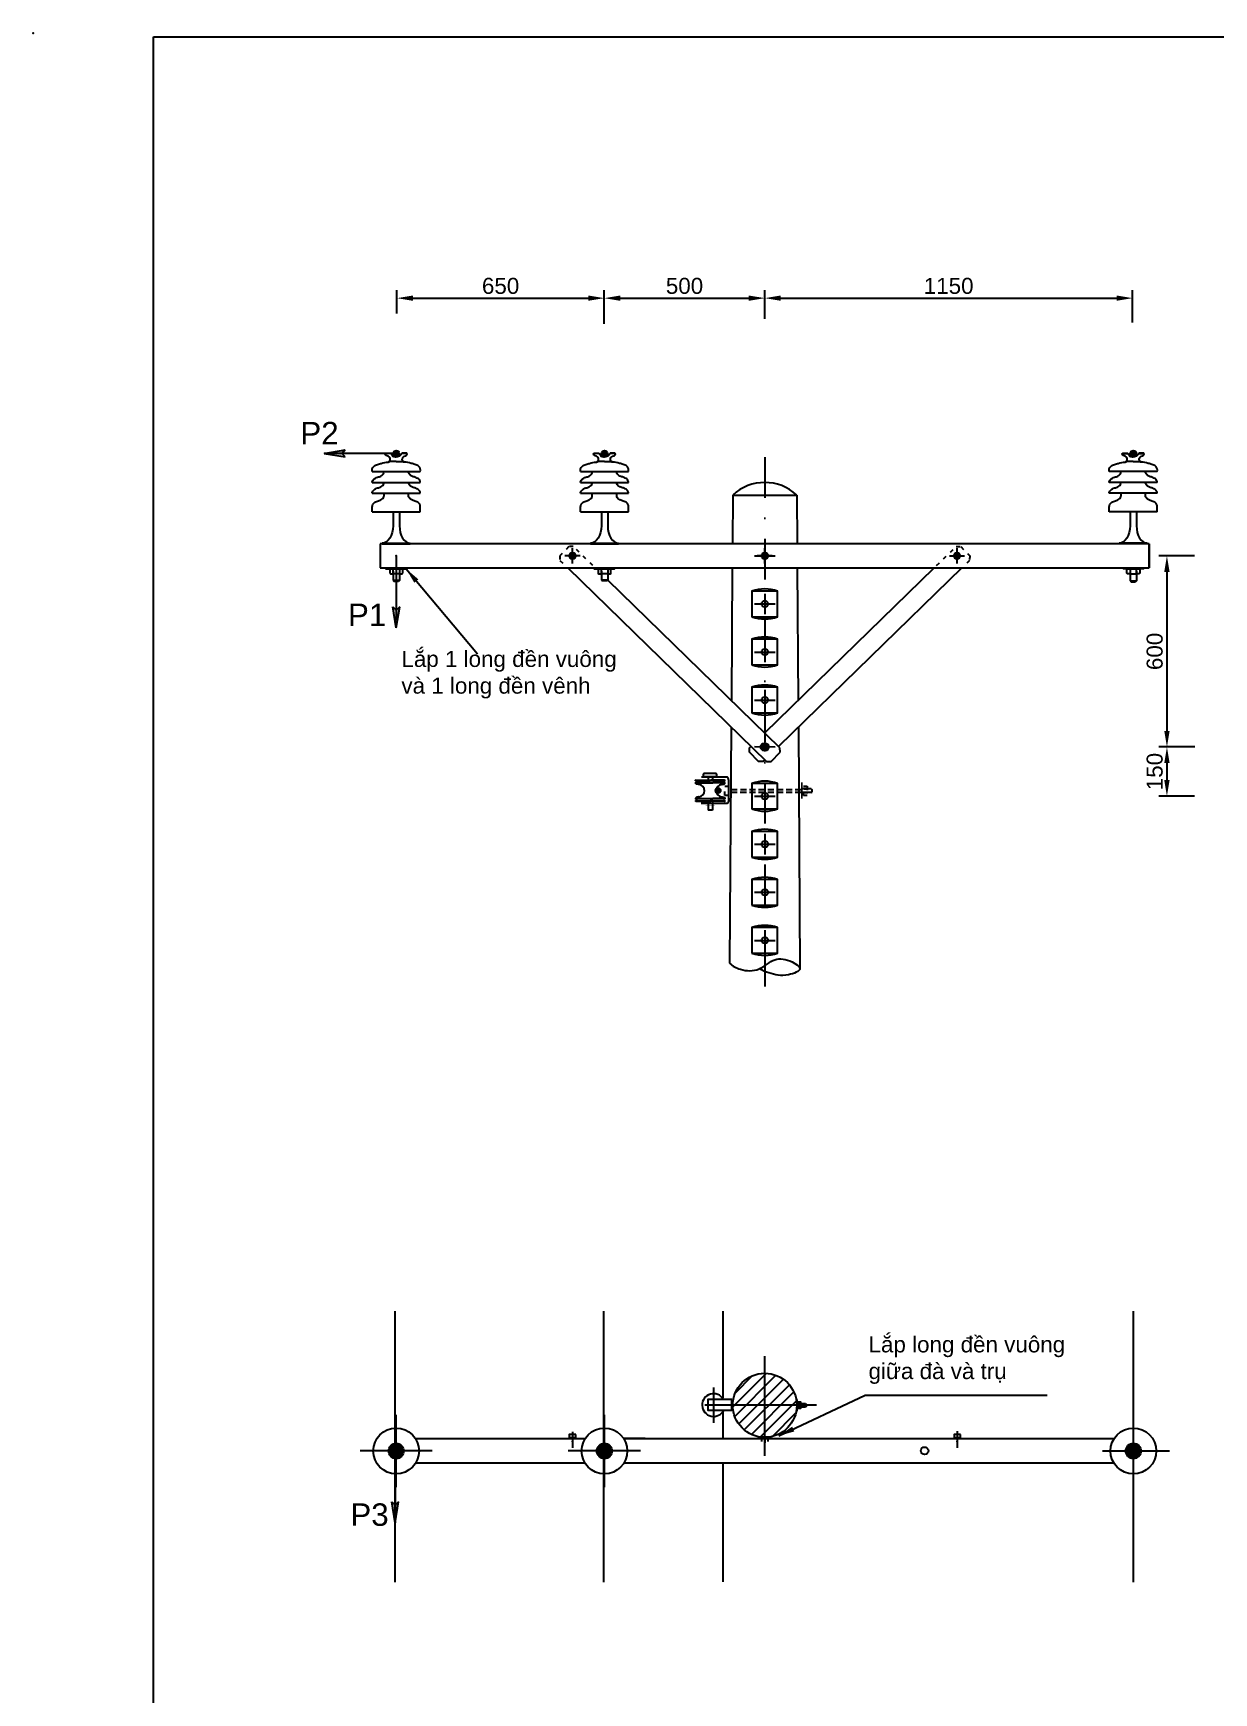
# Model space of a CAD drawing. Header units: millimetres. Extents: x 2635 to 48045, y -9970 to 7555.
# Drawn here: x 29719 to 33403, y 2233 to 7413 of the extents above; entities that cross this region are included whole.
import ezdxf

# ---------------------------------------------------------------- set-up
doc = ezdxf.new("R2010")
doc.units = ezdxf.units.MM
for name, pattern in [('ACAD_ISO03W100', [30, 12, -18]), ('DASHDOTX2', [50.8, 25.4, -12.7, 0, -12.7]), ('DASHED2', [9.525, 6.35, -3.175])]:
    doc.linetypes.add(name, pattern=pattern)
doc.styles.add('Standard1', font='VNARIAL_0.TTF')
doc.styles.add('Standard_1', font='VHELVEN_0.TTF')
doc.dimstyles.new('Da22', dxfattribs={"dimscale": 20, "dimtxt": 2.5, "dimasz": 2.5, "dimexe": 1.25, "dimexo": 0.625, "dimtad": 1, "dimtxsty": 'Standard1', "dimcen": 2.5, "dimclrd": 140, "dimclre": 140, "dimadec": 0, "dimazin": 0, "dimtfac": 1, "dimtmove": 0, "dimatfit": 3, "dimfxl": 1, "dimarcsym": 0})

# ---------------------------------------------------------------- blocks, each defined once
blk = doc.blocks.new('*D65')
at = {"color": 140, "lineweight": -2}
for p, q in [((32002.1, 6521.4), (32002.1, 6610.8)), ((32052.1, 6585.8), (33099.9, 6585.8)), ((33149.9, 6509.9), (33149.9, 6610.8))]:
    blk.add_line(p, q, dxfattribs=at)
at = {"color": 140}
for points in [[(32052.1, 6594.1), (32052.1, 6577.5), (32002.1, 6585.8)], [(33099.9, 6594.1), (33099.9, 6577.5), (33149.9, 6585.8)]]:
    blk.add_solid(points, dxfattribs=at)
at = {"layer": 'Defpoints', "color": 0}
for p in [(33149.9, 6585.8), (32002.1, 6508.9), (33149.9, 6497.4)]:
    blk.add_point(p, dxfattribs=at)
at = {"color": 0, "insert": (32576, 6623.8), "char_height": 50, "attachment_point": 5, "style": 'Standard1'}
blk.add_mtext('1150', dxfattribs=at)
blk = doc.blocks.new('*D66')
at = {"color": 140, "lineweight": -2}
for p, q in [((30854.2, 6538), (30854.2, 6610.8)), ((30904.2, 6585.8), (31451.2, 6585.8)), ((31501.2, 6505.5), (31501.2, 6610.8))]:
    blk.add_line(p, q, dxfattribs=at)
at = {"color": 140}
for points in [[(30904.2, 6594.1), (30904.2, 6577.5), (30854.2, 6585.8)], [(31451.2, 6594.1), (31451.2, 6577.5), (31501.2, 6585.8)]]:
    blk.add_solid(points, dxfattribs=at)
at = {"layer": 'Defpoints', "color": 0}
for p in [(31501.2, 6585.8), (30854.2, 6525.5), (31501.2, 6493)]:
    blk.add_point(p, dxfattribs=at)
at = {"color": 0, "insert": (31177.7, 6623.8), "char_height": 50, "attachment_point": 5, "style": 'Standard1'}
blk.add_mtext('650', dxfattribs=at)
blk = doc.blocks.new('*D67')
at = {"color": 140, "lineweight": -2}
for p, q in [((31501.2, 6538.3), (31501.2, 6610.8)), ((31551.2, 6585.8), (31952.1, 6585.8)), ((32002.1, 6521.4), (32002.1, 6610.8))]:
    blk.add_line(p, q, dxfattribs=at)
at = {"color": 140}
for points in [[(31551.2, 6594.1), (31551.2, 6577.5), (31501.2, 6585.8)], [(31952.1, 6594.1), (31952.1, 6577.5), (32002.1, 6585.8)]]:
    blk.add_solid(points, dxfattribs=at)
at = {"layer": 'Defpoints', "color": 0}
for p in [(32002.1, 6585.8), (31501.2, 6525.8), (32002.1, 6508.9)]:
    blk.add_point(p, dxfattribs=at)
at = {"color": 0, "insert": (31751.6, 6623.8), "char_height": 50, "attachment_point": 5, "style": 'Standard1'}
blk.add_mtext('500', dxfattribs=at)

msp = doc.modelspace()

# ---------------------------------------------------------------- hatches: boundary and pattern name
h = msp.add_hatch(color=2)
h.paths.add_polyline_path([(30693.042, 6111.954), (30682.953, 6101.159), (30693.042, 6090.365), (30627.5, 6101.159)])
edge = h.paths.add_edge_path()
edge.add_line((30852.022, 6101.159), (30650.358, 6101.159))
h = msp.add_hatch(color=256)
edge = h.paths.add_edge_path()
edge.add_arc((30852.022, 6101.159), 9.272, 0, 360)
h = msp.add_hatch(color=256)
edge = h.paths.add_edge_path()
edge.add_arc((31502.022, 6101.159), 9.272, 0, 360)
for color, points in [(7, [(33142.834, 6101.159, 1), (33161.378, 6101.159, 1)]), (256, [(30819.964, 5743.422), (30882.757, 5743.422), (30882.757, 5740.927), (30819.964, 5740.927)]), (256, [(31469.964, 5743.422), (31532.757, 5743.422), (31532.757, 5740.927), (31469.964, 5740.927)]), (256, [(33184.165, 5743.422), (33121.372, 5743.422), (33121.372, 5740.927), (33184.165, 5740.927)]), (140, [(31864.421, 5048.977, 1), (31848.44, 5048.977, 1)])]:
    msp.add_hatch(color=color).paths.add_polyline_path(points)
h = msp.add_hatch(color=2)
h.paths.add_polyline_path([(30841.27, 5622.381), (30852.064, 5612.292), (30862.859, 5622.381), (30852.064, 5556.839)])
edge = h.paths.add_edge_path()
edge.add_line((30852.064, 5781.361), (30852.064, 5579.697))
h = msp.add_hatch(color=256)
edge = h.paths.add_edge_path()
edge.add_arc((31402.064, 5781.361), 10, 0, 360)
h = msp.add_hatch(color=256)
edge = h.paths.add_edge_path()
edge.add_arc((31402.064, 5781.361), 10, 0, 360)
h = msp.add_hatch(color=256)
edge = h.paths.add_edge_path()
edge.add_arc((31402.064, 5781.361), 10, 0, 360)
h = msp.add_hatch(color=256)
edge = h.paths.add_edge_path()
edge.add_arc((32002.064, 5781.361), 10, 0, 360)
h = msp.add_hatch(color=256)
edge = h.paths.add_edge_path()
edge.add_arc((32602.064, 5781.361), 10, 0, 360)
h = msp.add_hatch(color=256)
edge = h.paths.add_edge_path()
edge.add_arc((32001.121, 5185.042), 11.792, 0, 360)
h = msp.add_hatch(color=256)
edge = h.paths.add_edge_path()
edge.add_arc((32003.008, 5185.042), 11.792, 0, 360)
h = msp.add_hatch()
h.set_pattern_fill('ANSI31', color=140, scale=8, style=0)
h.set_pattern_definition([(45, (18468.83, -932.968), (-17.96051, 17.96051), [])])
edge = h.paths.add_edge_path()
edge.add_arc((32002.064, 3130.236), 100, 0, 360)
h = msp.add_hatch(color=256)
edge = h.paths.add_edge_path()
edge.add_arc((30851.728, 2987.645), 23.814, 0, 360)
h = msp.add_hatch(color=256)
edge = h.paths.add_edge_path()
edge.add_arc((31501.728, 2987.645), 23.814, 0, 360)
h = msp.add_hatch(color=256)
edge = h.paths.add_edge_path()
edge.add_arc((33152.4, 2987.645), 23.814, 0, 360)
h = msp.add_hatch(color=2)
h.paths.add_polyline_path([(30837.956, 2828.665), (30848.751, 2818.576), (30859.545, 2828.665), (30848.751, 2763.123)])
edge = h.paths.add_edge_path()
edge.add_line((30848.751, 2987.645), (30848.751, 2785.98))

# ---------------------------------------------------------------- linework, layer by layer
at = {"color": 2}
for p, q in [((30093.997, 401.837), (30093.997, 7401.837)), ((30093.997, 7401.837), (34843.997, 7401.837)), ((30627.5, 6101.159), (30693.042, 6111.954)), ((30627.5, 6101.159), (30693.042, 6090.365)), ((30650.358, 6101.159), (30627.5, 6101.159)), ((30852.022, 6101.159), (30650.358, 6101.159)), ((30693.042, 6111.954), (30682.953, 6101.159)), ((30693.042, 6090.365), (30682.953, 6101.159)), ((30852.064, 5781.361), (30852.064, 5579.697)), ((31805.096, 5091.757), (31884.843, 5091.757)), ((31889.043, 5082.587), (31889.043, 5015.096)), ((31884.843, 5008.411), (31803.882, 5008.411)), ((32102.064, 3148.761), (32102.064, 3111.711)), ((30848.751, 2987.645), (30848.751, 2785.98)), ((30848.751, 2763.123), (30837.956, 2828.665)), ((30837.956, 2828.665), (30848.751, 2818.576)), ((30859.545, 2828.665), (30848.751, 2818.576)), ((30848.751, 2763.123), (30859.545, 2828.665)), ((30848.751, 2785.98), (30848.751, 2763.123))]:
    msp.add_line(p, q, dxfattribs=at)
for p, q in [((30834.278, 6101.409), (30818.633, 6101.409)), ((30885.495, 6101.409), (30869.85, 6101.409)), ((31484.278, 6101.409), (31468.633, 6101.409)), ((31535.495, 6101.409), (31519.85, 6101.409)), ((33118.633, 6101.409), (33134.278, 6101.409)), ((33169.85, 6101.409), (33185.495, 6101.409)), ((31902.064, 5971.361), (31901.057, 5818.861)), ((31902.064, 5971.361), (32102.064, 5971.361)), ((32102.064, 5971.361), (32103.072, 5818.861)), ((33202.064, 5818.861), (30802.064, 5818.861)), ((30802.064, 5818.861), (30802.064, 5743.861)), ((30808.188, 5821.108), (30808.188, 5818.861)), ((30895.941, 5821.108), (30895.941, 5818.861)), ((31458.188, 5821.108), (31458.188, 5818.861)), ((31545.941, 5821.108), (31545.941, 5818.861)), ((33108.188, 5821.108), (33108.188, 5818.861)), ((33195.941, 5821.108), (33195.941, 5818.861)), ((33202.064, 5743.861), (33202.064, 5818.861)), ((30802.064, 5743.861), (33202.064, 5743.861)), ((31386.998, 5743.861), (32007.632, 5139.619)), ((32049.487, 5182.609), (31511.862, 5706.035)), ((31900.561, 5743.861), (31897.829, 5330.261)), ((32103.567, 5743.861), (32106.299, 5330.261)), ((31897.279, 5247.057), (31892.41, 4509.928)), ((32106.849, 5247.057), (32111.829, 4493.228)), ((31992.923, 5181.852), (32000.088, 5174.876)), ((32011.205, 5181.852), (32004.04, 5174.876)), ((32014.04, 5189.206), (32006.875, 5196.182)), ((32049.676, 5168.468), (32049.487, 5182.609)), ((32007.632, 5139.619), (32021.773, 5139.808)), ((32021.773, 5139.808), (32049.676, 5168.468)), ((31825.385, 5091.757), (31825.385, 5081.527)), ((31838.577, 5091.757), (31838.577, 5081.527)), ((32002.064, 2972.292), (32002.064, 3283.869)), ((32163.221, 3130.236), (31814.576, 3130.236)), ((30851.728, 2874.924), (30851.728, 3100.366)), ((31501.728, 2874.924), (31501.728, 3100.366)), ((33152.4, 2874.924), (33152.4, 3100.366)), ((31441.346, 3025.829), (30912.111, 3025.829)), ((33092.018, 3025.829), (31562.111, 3025.829)), ((30964.449, 2987.645), (30739.008, 2987.645)), ((31614.449, 2987.645), (31389.008, 2987.645)), ((33056.328, 2987.645), (33265.121, 2987.645)), ((30912.954, 2950.829), (31440.502, 2950.829)), ((31562.954, 2950.829), (33091.174, 2950.829))]:
    msp.add_line(p, q)
at = {"color": 140, "linetype": 'DASHDOTX2', "ltscale": 5}
msp.add_line((32002.064, 6089.121), (32002.064, 4409.972), dxfattribs=at)
at = {"linetype": 'ByBlock'}
for p, q in [((30842.064, 5918.861), (30842.064, 5875.385)), ((30862.064, 5918.861), (30862.064, 5875.385)), ((31492.064, 5918.861), (31492.064, 5875.385)), ((31512.064, 5918.861), (31512.064, 5875.385)), ((33142.064, 5918.861), (33142.064, 5875.385)), ((33162.064, 5918.861), (33162.064, 5875.385))]:
    msp.add_line(p, q, dxfattribs=at)
at = {"linetype": 'Continuous'}
for p, q in [((30802.064, 5818.861), (30802.064, 5743.861)), ((33202.064, 5818.861), (33202.064, 5743.861)), ((31402.064, 3047.62), (31402.064, 2996.985)), ((31992.064, 3025.829), (31992.064, 3017.329)), ((31992.064, 3025.829), (31992.064, 3017.329)), ((32002.064, 3030.236), (32002.064, 3012.653)), ((32002.064, 3030.236), (32002.064, 3012.653)), ((32012.064, 3025.829), (32012.064, 3017.329)), ((32012.064, 3025.829), (32012.064, 3017.329)), ((32602.064, 3048.984), (32602.064, 2996.985))]:
    msp.add_line(p, q, dxfattribs=at)
at = {"color": 140}
for p, q in [((31402.064, 5757.781), (31402.064, 5804.941)), ((32002.064, 5813.361), (32002.064, 5749.361)), ((32002.064, 5757.781), (32002.064, 5804.941)), ((32602.064, 5757.781), (32602.064, 5804.941)), ((31425.644, 5781.361), (31378.484, 5781.361)), ((31970.064, 5781.361), (32034.064, 5781.361)), ((32025.644, 5781.361), (31978.484, 5781.361)), ((32578.484, 5781.361), (32625.644, 5781.361)), ((33343.272, 5781.361), (33232.142, 5781.361)), ((30842.064, 5733.983), (30842.064, 5727.452)), ((30862.064, 5704.74), (30842.064, 5704.74)), ((30842.064, 5704.74), (30845.064, 5701.74)), ((30860.064, 5725.452), (30844.064, 5725.452)), ((30862.064, 5704.74), (30859.064, 5701.74)), ((30862.064, 5733.983), (30862.064, 5727.452)), ((31492.064, 5733.983), (31492.064, 5727.452)), ((31512.064, 5706.035), (31492.064, 5706.035)), ((31492.064, 5706.035), (31495.064, 5703.035)), ((31510.064, 5725.452), (31494.064, 5725.452)), ((31512.064, 5706.035), (31509.064, 5703.035)), ((31512.064, 5733.983), (31512.064, 5727.452)), ((33142.064, 5733.983), (33142.064, 5727.452)), ((33142.064, 5703.077), (33162.064, 5703.077)), ((33142.064, 5703.077), (33145.064, 5700.077)), ((33144.064, 5725.452), (33160.064, 5725.452)), ((33162.064, 5703.077), (33159.064, 5700.077)), ((33162.064, 5733.983), (33162.064, 5727.452)), ((33257.142, 5731.361), (33257.142, 5235.042)), ((32002.064, 5663.361), (32002.064, 5599.361)), ((31970.064, 5631.361), (32034.064, 5631.361)), ((32002.064, 5513.361), (32002.064, 5449.361)), ((31970.064, 5481.361), (32034.064, 5481.361)), ((32002.064, 5363.361), (32002.064, 5299.361)), ((31970.064, 5331.361), (32034.064, 5331.361)), ((31970.067, 5186.389), (32034.061, 5185.532)), ((33344.215, 5185.042), (33232.142, 5185.042)), ((33344.215, 5185.042), (33232.142, 5185.042)), ((33257.142, 5135.042), (33257.142, 5081.361)), ((31787.248, 5081.527), (31833.793, 5081.527)), ((31787.532, 5079.613), (31831.981, 5079.613)), ((31876.431, 5079.613), (31831.981, 5079.613)), ((31876.714, 5081.527), (31833.793, 5081.527)), ((31786.244, 5072.503), (31839.686, 5072.503)), ((31877.719, 5072.503), (31839.686, 5072.503)), ((31970.064, 5031.361), (32034.064, 5031.361)), ((32002.064, 5063.361), (32002.064, 4999.361)), ((32146.708, 5054.208), (32120.116, 5054.208)), ((32146.708, 5042.406), (32120.738, 5042.406)), ((32146.708, 5054.208), (32148.708, 5052.208)), ((32146.708, 5042.406), (32148.708, 5044.406)), ((32148.708, 5052.208), (32148.708, 5044.406)), ((33343.272, 5031.361), (33232.142, 5031.361)), ((31786.244, 5024.424), (31839.686, 5024.424)), ((31787.248, 5015.4), (31833.793, 5015.4)), ((31787.532, 5017.314), (31831.981, 5017.314)), ((31825.385, 5015.4), (31825.385, 4987.802)), ((31838.577, 4987.802), (31825.385, 4987.802)), ((31876.431, 5017.314), (31831.981, 5017.314)), ((31876.714, 5015.4), (31833.793, 5015.4)), ((31838.577, 5015.4), (31838.577, 4987.802)), ((31877.719, 5024.424), (31839.686, 5024.424)), ((31970.064, 4881.361), (32034.064, 4881.361)), ((32002.064, 4913.361), (32002.064, 4849.361)), ((31970.064, 4731.361), (32034.064, 4731.361)), ((32002.064, 4763.361), (32002.064, 4699.361)), ((32002.064, 4613.361), (32002.064, 4549.361)), ((31970.064, 4581.361), (32034.064, 4581.361)), ((30848.751, 2578.072), (30848.751, 3423.973)), ((31500.27, 2578.072), (31500.27, 3423.973)), ((31871.273, 3423.839), (31871.273, 3153.077)), ((33152.4, 2578.072), (33152.4, 3423.973)), ((31842.108, 3185.383), (31842.108, 3075.346)), ((32315.58, 3161.89), (32883.24, 3161.89)), ((32129.339, 3136.052), (32129.339, 3124.695)), ((31871.273, 3107.395), (31871.273, 3025.829)), ((31871.273, 2950.829), (31871.273, 2579.19))]:
    msp.add_line(p, q, dxfattribs=at)
at = {"color": 140, "linetype": 'DASHDOTX2'}
for p, q in [((30859.064, 5701.74), (30845.064, 5701.74)), ((31509.064, 5703.035), (31495.064, 5703.035)), ((33145.064, 5700.077), (33159.064, 5700.077))]:
    msp.add_line(p, q, dxfattribs=at)
at = {"color": 7}
for p, q in [((30841.27, 5622.381), (30852.064, 5612.292)), ((30852.064, 5556.839), (30841.27, 5622.381)), ((30862.859, 5622.381), (30852.064, 5612.292)), ((30852.064, 5556.839), (30862.859, 5622.381)), ((32129.339, 3124.695), (32103.381, 3124.695)), ((32103.754, 3136.052), (32129.339, 3136.052)), ((32129.339, 3136.052), (32131.339, 3134.052)), ((32131.339, 3126.695), (32129.339, 3124.695)), ((32131.339, 3134.052), (32131.339, 3126.695))]:
    msp.add_line(p, q, dxfattribs=at)
at = {"color": 140, "linetype": 'DASHED2', "ltscale": 3}
for p, q in [((31897.204, 5044.269), (32120.534, 5044.269)), ((31897.304, 5052.344), (32120.534, 5052.344))]:
    msp.add_line(p, q, dxfattribs=at)
at = {"color": 140, "linetype": 'ACAD_ISO03W100'}
for p, q in [((32125.035, 5054.208), (32137.466, 5054.208)), ((32126.278, 5042.406), (32136.844, 5042.406))]:
    msp.add_line(p, q, dxfattribs=at)
for points in [[(30777.064, 6044.282), (30776.864, 6048.738, -0.14887462), (30779.023, 6057.205, -0.06685663), (30782.869, 6061.476, -0.06371024), (30787.463, 6064.465, -0.04467711), (30793.979, 6066.92, -0.03200233), (30805.405, 6070.202, -0.01374007), (30826.472, 6074.349, 0.29109305), (30832.978, 6080.372, 0.13074651), (30833.192, 6083.255, -0.09328321), (30833.192, 6084.856, -0.75340288)], [(30833.192, 6084.856, 0.33742366), (30823.299, 6093.779, -0.21105738), (30818.633, 6096.323, -0.34013476), (30818.633, 6101.409, -0.24626391), (30820.471, 6102.257), (30823.411, 6102.257)], [(30823.411, 6102.257), (30831.708, 6102.257, -0.06583963), (30832.977, 6102.089, -0.08777273), (30834.018, 6101.602, -0.05827455), (30835.254, 6100.496, -0.01816456), (30836.458, 6099.033, -0.03774957), (30837.304, 6097.732, 0.04761088), (30839.047, 6095.496, 0.23109475), (30852.064, 6090.006, 0.23109475)], [(30852.108, 6075.54), (30832.326, 6075.54, 0.03315086), (30830.32, 6075.407, 0.01624071), (30828.92, 6075.174, 0.09165183), (30828.337, 6074.94, -0.0498847), (30827.948, 6074.746, -0.64695834)], [(30852.02, 6075.54), (30871.803, 6075.54, -0.03315086), (30873.809, 6075.407, -0.01624071), (30875.208, 6075.174, -0.09165183), (30875.791, 6074.94, 0.0498847), (30876.18, 6074.746, 0.64695834)], [(30880.718, 6102.257), (30872.421, 6102.257, 0.06583963), (30871.152, 6102.089, 0.08777273), (30870.111, 6101.602, 0.05827455), (30868.874, 6100.496, 0.01816456), (30867.671, 6099.033, 0.03774957), (30866.825, 6097.732, -0.04761088), (30865.082, 6095.496, -0.23109475), (30852.064, 6090.006, -0.23109475)], [(30927.064, 6044.282), (30927.265, 6048.738, 0.14887462), (30925.105, 6057.205, 0.06685663), (30921.26, 6061.476, 0.06371024), (30916.666, 6064.465, 0.04467711), (30910.149, 6066.92, 0.03200233), (30898.724, 6070.202, 0.01374007), (30877.656, 6074.349, -0.29109305), (30871.15, 6080.372, -0.13074651), (30870.937, 6083.255, 0.09328321), (30870.937, 6084.856, 0.75340288)], [(30870.937, 6084.856, -0.33742366), (30880.83, 6093.779, 0.21105738), (30885.495, 6096.323, 0.34013476), (30885.495, 6101.409, 0.24626391), (30883.657, 6102.257), (30880.718, 6102.257)], [(31427.064, 6044.282), (31426.864, 6048.738, -0.14887462), (31429.023, 6057.205, -0.06685663), (31432.869, 6061.476, -0.06371024), (31437.463, 6064.465, -0.04467711), (31443.979, 6066.92, -0.03200233), (31455.405, 6070.202, -0.01374007), (31476.472, 6074.349, 0.29109305), (31482.978, 6080.372, 0.13074651), (31483.192, 6083.255, -0.09328321), (31483.192, 6084.856, -0.75340288)], [(31483.192, 6084.856, 0.33742366), (31473.299, 6093.779, -0.21105738), (31468.633, 6096.323, -0.34013476), (31468.633, 6101.409, -0.24626391), (31470.471, 6102.257), (31473.411, 6102.257)], [(31473.411, 6102.257), (31481.708, 6102.257, -0.06583963), (31482.977, 6102.089, -0.08777273), (31484.018, 6101.602, -0.05827455), (31485.254, 6100.496, -0.01816456), (31486.458, 6099.033, -0.03774957), (31487.304, 6097.732, 0.04761088), (31489.047, 6095.496, 0.23109475), (31502.064, 6090.006, 0.23109475)], [(31502.108, 6075.54), (31482.326, 6075.54, 0.03315086), (31480.32, 6075.407, 0.01624071), (31478.92, 6075.174, 0.09165183), (31478.337, 6074.94, -0.0498847), (31477.948, 6074.746, -0.64695834)], [(31502.02, 6075.54), (31521.803, 6075.54, -0.03315086), (31523.809, 6075.407, -0.01624071), (31525.208, 6075.174, -0.09165183), (31525.791, 6074.94, 0.0498847), (31526.18, 6074.746, 0.64695834)], [(31530.718, 6102.257), (31522.421, 6102.257, 0.06583963), (31521.152, 6102.089, 0.08777273), (31520.111, 6101.602, 0.05827455), (31518.874, 6100.496, 0.01816456), (31517.671, 6099.033, 0.03774957), (31516.825, 6097.732, -0.04761088), (31515.082, 6095.496, -0.23109475), (31502.064, 6090.006, -0.23109475)], [(31577.064, 6044.282), (31577.265, 6048.738, 0.14887462), (31575.105, 6057.205, 0.06685663), (31571.26, 6061.476, 0.06371024), (31566.666, 6064.465, 0.04467711), (31560.149, 6066.92, 0.03200233), (31548.724, 6070.202, 0.01374007), (31527.656, 6074.349, -0.29109305), (31521.15, 6080.372, -0.13074651), (31520.937, 6083.255, 0.09328321), (31520.937, 6084.856, 0.75340288)], [(31520.937, 6084.856, -0.33742366), (31530.83, 6093.779, 0.21105738), (31535.495, 6096.323, 0.34013476), (31535.495, 6101.409, 0.24626391), (31533.657, 6102.257), (31530.718, 6102.257)], [(33077.064, 6044.282), (33076.864, 6048.738, -0.14887462), (33079.023, 6057.205, -0.06685663), (33082.869, 6061.476, -0.06371024), (33087.463, 6064.465, -0.04467711), (33093.979, 6066.92, -0.03200233), (33105.405, 6070.202, -0.01374007), (33126.472, 6074.349, 0.29109305), (33132.978, 6080.372, 0.13074651), (33133.192, 6083.255, -0.09328321), (33133.192, 6084.856, -0.75340288)], [(33133.192, 6084.856, 0.33742366), (33123.299, 6093.779, -0.21105738), (33118.633, 6096.323, -0.34013476), (33118.633, 6101.409, -0.24626391), (33120.471, 6102.257), (33123.411, 6102.257)], [(33123.411, 6102.257), (33131.708, 6102.257, -0.06583963), (33132.977, 6102.089, -0.08777273), (33134.018, 6101.602, -0.05827455), (33135.254, 6100.496, -0.01816456), (33136.458, 6099.033, -0.03774957), (33137.304, 6097.732, 0.04761088), (33139.047, 6095.496, 0.23109475), (33152.064, 6090.006, 0.23109475)], [(33152.108, 6075.54), (33132.326, 6075.54, 0.03315086), (33130.32, 6075.407, 0.01624071), (33128.92, 6075.174, 0.09165183), (33128.337, 6074.94, -0.0498847), (33127.948, 6074.746, -0.64695834)], [(33152.02, 6075.54), (33171.803, 6075.54, -0.03315086), (33173.809, 6075.407, -0.01624071), (33175.208, 6075.174, -0.09165183), (33175.791, 6074.94, 0.0498847), (33176.18, 6074.746, 0.64695834)], [(33180.718, 6102.257), (33172.421, 6102.257, 0.06583963), (33171.152, 6102.089, 0.08777273), (33170.111, 6101.602, 0.05827455), (33168.874, 6100.496, 0.01816456), (33167.671, 6099.033, 0.03774957), (33166.825, 6097.732, -0.04761088), (33165.082, 6095.496, -0.23109475), (33152.064, 6090.006, -0.23109475)], [(33227.064, 6044.282), (33227.265, 6048.738, 0.14887462), (33225.105, 6057.205, 0.06685663), (33221.26, 6061.476, 0.06371024), (33216.666, 6064.465, 0.04467711), (33210.149, 6066.92, 0.03200233), (33198.724, 6070.202, 0.01374007), (33177.656, 6074.349, -0.29109305), (33171.15, 6080.372, -0.13074651), (33170.937, 6083.255, 0.09328321), (33170.937, 6084.856, 0.75340288)], [(33170.937, 6084.856, -0.33742366), (33180.83, 6093.779, 0.21105738), (33185.495, 6096.323, 0.34013476), (33185.495, 6101.409, 0.24626391), (33183.657, 6102.257), (33180.718, 6102.257)], [(30777.064, 6010.752), (30777.249, 6012.386, -0.12238138), (30779.023, 6017.156, -0.06685663), (30782.869, 6021.426, -0.06371024), (30787.463, 6024.416, -0.04467711), (30793.979, 6026.871, 0.04436828), (30803.915, 6030.608, 0.07946042), (30810.217, 6034.985, 0.11834854), (30813.636, 6040.323, 0.13074651), (30813.85, 6043.205, -0.06250512), (30813.784, 6044.282, -0.06250512)], [(30777.064, 5977.223), (30777.249, 5978.856, -0.12238138), (30779.023, 5983.627, -0.06685663), (30782.869, 5987.897, -0.06371024), (30787.463, 5990.886, -0.04467711), (30793.979, 5993.342, 0.04436828), (30803.915, 5997.078, 0.07946042), (30810.217, 6001.456, 0.11834854), (30813.636, 6006.794, 0.13074651), (30813.85, 6009.676, -0.06250512), (30813.784, 6010.752, -0.06250512)], [(30927.064, 6010.752), (30926.88, 6012.386, 0.12238138), (30925.105, 6017.156, 0.06685663), (30921.26, 6021.426, 0.06371024), (30916.666, 6024.416, 0.04467711), (30910.149, 6026.871, -0.04436828), (30900.214, 6030.608, -0.07946042), (30893.911, 6034.985, -0.11834854), (30890.493, 6040.323, -0.13074651), (30890.279, 6043.205, 0.06250512), (30890.345, 6044.282, 0.06250512)], [(30927.064, 5977.223), (30926.88, 5978.856, 0.12238138), (30925.105, 5983.627, 0.06685663), (30921.26, 5987.897, 0.06371024), (30916.666, 5990.886, 0.04467711), (30910.149, 5993.342, -0.04436828), (30900.214, 5997.078, -0.07946042), (30893.911, 6001.456, -0.11834854), (30890.493, 6006.794, -0.13074651), (30890.279, 6009.676, 0.06250512), (30890.345, 6010.752, 0.06250512)], [(31427.064, 6010.752), (31427.249, 6012.386, -0.12238138), (31429.023, 6017.156, -0.06685663), (31432.869, 6021.426, -0.06371024), (31437.463, 6024.416, -0.04467711), (31443.979, 6026.871, 0.04436828), (31453.915, 6030.608, 0.07946042), (31460.217, 6034.985, 0.11834854), (31463.636, 6040.323, 0.13074651), (31463.85, 6043.205, -0.06250512), (31463.784, 6044.282, -0.06250512)], [(31427.064, 5977.223), (31427.249, 5978.856, -0.12238138), (31429.023, 5983.627, -0.06685663), (31432.869, 5987.897, -0.06371024), (31437.463, 5990.886, -0.04467711), (31443.979, 5993.342, 0.04436828), (31453.915, 5997.078, 0.07946042), (31460.217, 6001.456, 0.11834854), (31463.636, 6006.794, 0.13074651), (31463.85, 6009.676, -0.06250512), (31463.784, 6010.752, -0.06250512)], [(31577.064, 6010.752), (31576.88, 6012.386, 0.12238138), (31575.105, 6017.156, 0.06685663), (31571.26, 6021.426, 0.06371024), (31566.666, 6024.416, 0.04467711), (31560.149, 6026.871, -0.04436828), (31550.214, 6030.608, -0.07946042), (31543.911, 6034.985, -0.11834854), (31540.493, 6040.323, -0.13074651), (31540.279, 6043.205, 0.06250512), (31540.345, 6044.282, 0.06250512)], [(31577.064, 5977.223), (31576.88, 5978.856, 0.12238138), (31575.105, 5983.627, 0.06685663), (31571.26, 5987.897, 0.06371024), (31566.666, 5990.886, 0.04467711), (31560.149, 5993.342, -0.04436828), (31550.214, 5997.078, -0.07946042), (31543.911, 6001.456, -0.11834854), (31540.493, 6006.794, -0.13074651), (31540.279, 6009.676, 0.06250512), (31540.345, 6010.752, 0.06250512)], [(33077.064, 6010.752), (33077.249, 6012.386, -0.12238138), (33079.023, 6017.156, -0.06685663), (33082.869, 6021.426, -0.06371024), (33087.463, 6024.416, -0.04467711), (33093.979, 6026.871, 0.04436828), (33103.915, 6030.608, 0.07946042), (33110.217, 6034.985, 0.11834854), (33113.636, 6040.323, 0.13074651), (33113.85, 6043.205, -0.06250512), (33113.784, 6044.282, -0.06250512)], [(33077.064, 5977.223), (33077.249, 5978.856, -0.12238138), (33079.023, 5983.627, -0.06685663), (33082.869, 5987.897, -0.06371024), (33087.463, 5990.886, -0.04467711), (33093.979, 5993.342, 0.04436828), (33103.915, 5997.078, 0.07946042), (33110.217, 6001.456, 0.11834854), (33113.636, 6006.794, 0.13074651), (33113.85, 6009.676, -0.06250512), (33113.784, 6010.752, -0.06250512)], [(33227.064, 6010.752), (33226.88, 6012.386, 0.12238138), (33225.105, 6017.156, 0.06685663), (33221.26, 6021.426, 0.06371024), (33216.666, 6024.416, 0.04467711), (33210.149, 6026.871, -0.04436828), (33200.214, 6030.608, -0.07946042), (33193.911, 6034.985, -0.11834854), (33190.493, 6040.323, -0.13074651), (33190.279, 6043.205, 0.06250512), (33190.345, 6044.282, 0.06250512)], [(33227.064, 5977.223), (33226.88, 5978.856, 0.12238138), (33225.105, 5983.627, 0.06685663), (33221.26, 5987.897, 0.06371024), (33216.666, 5990.886, 0.04467711), (33210.149, 5993.342, -0.04436828), (33200.214, 5997.078, -0.07946042), (33193.911, 6001.456, -0.11834854), (33190.493, 6006.794, -0.13074651), (33190.279, 6009.676, 0.06250512), (33190.345, 6010.752, 0.06250512)], [(30777.064, 5918.861), (30777.249, 5933.333, -0.06401041), (30779.023, 5942.901, -0.06685663), (30782.869, 5947.171, -0.06371024), (30787.463, 5950.161, -0.04467711), (30793.979, 5952.616, 0.04436828), (30803.915, 5956.353, 0.07946042), (30810.217, 5960.73, 0.11834854), (30813.636, 5966.068, 0.03748724), (30813.85, 5976.147, -0.06250512), (30813.784, 5977.223, -0.06250512)], [(30927.064, 5918.861), (30926.88, 5933.333, 0.06401041), (30925.105, 5942.901, 0.06685663), (30921.26, 5947.171, 0.06371024), (30916.666, 5950.161, 0.04467711), (30910.149, 5952.616, -0.04436828), (30900.214, 5956.353, -0.07946042), (30893.911, 5960.73, -0.11834854), (30890.493, 5966.068, -0.03748724), (30890.279, 5976.147, 0.06250512), (30890.345, 5977.223, 0.06250512)], [(31427.064, 5918.861), (31427.249, 5933.333, -0.06401041), (31429.023, 5942.901, -0.06685663), (31432.869, 5947.171, -0.06371024), (31437.463, 5950.161, -0.04467711), (31443.979, 5952.616, 0.04436828), (31453.915, 5956.353, 0.07946042), (31460.217, 5960.73, 0.11834854), (31463.636, 5966.068, 0.03748724), (31463.85, 5976.147, -0.06250512), (31463.784, 5977.223, -0.06250512)], [(31577.064, 5918.861), (31576.88, 5933.333, 0.06401041), (31575.105, 5942.901, 0.06685663), (31571.26, 5947.171, 0.06371024), (31566.666, 5950.161, 0.04467711), (31560.149, 5952.616, -0.04436828), (31550.214, 5956.353, -0.07946042), (31543.911, 5960.73, -0.11834854), (31540.493, 5966.068, -0.03748724), (31540.279, 5976.147, 0.06250512), (31540.345, 5977.223, 0.06250512)], [(33077.064, 5918.861), (33077.249, 5933.333, -0.06401041), (33079.023, 5942.901, -0.06685663), (33082.869, 5947.171, -0.06371024), (33087.463, 5950.161, -0.04467711), (33093.979, 5952.616, 0.04436828), (33103.915, 5956.353, 0.07946042), (33110.217, 5960.73, 0.11834854), (33113.636, 5966.068, 0.03748724), (33113.85, 5976.147, -0.06250512), (33113.784, 5977.223, -0.06250512)], [(33227.064, 5918.861), (33226.88, 5933.333, 0.06401041), (33225.105, 5942.901, 0.06685663), (33221.26, 5947.171, 0.06371024), (33216.666, 5950.161, 0.04467711), (33210.149, 5952.616, -0.04436828), (33200.214, 5956.353, -0.07946042), (33193.911, 5960.73, -0.11834854), (33190.493, 5966.068, -0.03748724), (33190.279, 5976.147, 0.06250512), (33190.345, 5977.223, 0.06250512)]]:
    msp.add_lwpolyline(points, format="xyb")
for points in [[(30777.064, 6044.282), (30927.064, 6044.282)], [(30777.064, 6010.752), (30927.064, 6010.752)], [(31427.064, 6044.282), (31577.064, 6044.282)], [(31427.064, 6010.752), (31577.064, 6010.752)], [(33227.064, 6044.282), (33077.064, 6044.282)], [(33227.064, 6010.752), (33077.064, 6010.752)], [(30777.064, 5977.223), (30927.064, 5977.223)], [(31427.064, 5977.223), (31577.064, 5977.223)], [(33227.064, 5977.223), (33077.064, 5977.223)], [(30777.064, 5918.861), (30927.064, 5918.861)], [(31427.064, 5918.861), (31577.064, 5918.861)], [(33227.064, 5918.861), (33077.064, 5918.861)], [(30808.188, 5821.108), (30895.941, 5821.108)], [(30808.188, 5818.861), (30895.941, 5818.861)], [(31458.188, 5821.108), (31545.941, 5821.108)], [(31458.188, 5818.861), (31545.941, 5818.861)], [(33195.941, 5821.108), (33108.188, 5821.108)], [(33195.941, 5818.861), (33108.188, 5818.861)], [(32002.064, 5228.779), (32531.119, 5743.861)], [(32617.13, 5743.861), (32045.07, 5186.909)], [(32002.064, 5145.039), (31996.497, 5139.619), (31982.356, 5139.808), (31954.452, 5168.468), (31954.642, 5182.609), (31959.059, 5186.909)]]:
    msp.add_lwpolyline(points)
for points in [[(31465.658, 5751.018), (31404.632, 5810.433), (31390.492, 5810.244), (31362.588, 5781.583), (31362.777, 5767.442), (31379.518, 5751.144)], [(32538.47, 5751.018), (32599.496, 5810.433), (32613.637, 5810.244), (32641.54, 5781.583), (32641.351, 5767.442), (32624.61, 5751.144)]]:
    msp.add_lwpolyline(points, dxfattribs=at)
for points in [[(30882.757, 5743.422), (30819.964, 5743.422), (30819.964, 5740.927), (30882.757, 5740.927)], [(31532.757, 5743.422), (31469.964, 5743.422), (31469.964, 5740.927), (31532.757, 5740.927)], [(33121.372, 5743.422), (33184.165, 5743.422), (33184.165, 5740.927), (33121.372, 5740.927)]]:
    msp.add_lwpolyline(points, close=True)
at = {"color": 140}
for points in [[(30862.064, 5740.515), (30862.064, 5727.452, 0.41421356), (30864.064, 5725.452), (30870.064, 5725.452, 0.41421356), (30872.064, 5727.452), (30872.064, 5738.515, 0.41421356), (30870.064, 5740.515), (30834.064, 5740.515, 0.41421356), (30832.064, 5738.515), (30832.064, 5727.452, 0.41421356), (30834.064, 5725.452), (30840.064, 5725.452, 0.41421356), (30842.064, 5727.452), (30842.064, 5740.515)], [(31512.064, 5740.515), (31512.064, 5727.452, 0.41421356), (31514.064, 5725.452), (31520.064, 5725.452, 0.41421356), (31522.064, 5727.452), (31522.064, 5738.515, 0.41421356), (31520.064, 5740.515), (31484.064, 5740.515, 0.41421356), (31482.064, 5738.515), (31482.064, 5727.452, 0.41421356), (31484.064, 5725.452), (31490.064, 5725.452, 0.41421356), (31492.064, 5727.452), (31492.064, 5740.515)], [(33142.064, 5740.515), (33142.064, 5727.452, -0.41421356), (33140.064, 5725.452), (33134.064, 5725.452, -0.41421356), (33132.064, 5727.452), (33132.064, 5738.515, -0.41421356), (33134.064, 5740.515), (33170.064, 5740.515, -0.41421356), (33172.064, 5738.515), (33172.064, 5727.452, -0.41421356), (33170.064, 5725.452), (33164.064, 5725.452, -0.41421356), (33162.064, 5727.452), (33162.064, 5740.515)], [(31787.248, 5081.527), (31786.947, 5081.527, 0.09683689), (31786.57, 5081.453, 0.07464084), (31786.395, 5081.35, 0.08229599), (31786.319, 5081.263, 0.08592884), (31786.269, 5081.14, 0.0153493), (31786.241, 5080.994, 0.07711865), (31786.241, 5080.879, -2.46031654)], [(31787.248, 5079.606), (31786.947, 5079.606, -0.09683689), (31786.57, 5079.68, -0.07464084), (31786.395, 5079.783, -0.08229599), (31786.319, 5079.87, -0.08592884), (31786.269, 5079.993, -0.0153493), (31786.241, 5080.139, -0.01202819), (31786.241, 5080.879, 2.46031654)], [(31876.714, 5081.527), (31877.016, 5081.527, -0.09683689), (31877.393, 5081.453, -0.07464084), (31877.567, 5081.35, -0.08229599), (31877.644, 5081.263, -0.08592884), (31877.694, 5081.14, -0.0153493), (31877.721, 5080.994, -0.07711865), (31877.721, 5080.879, 2.46031654)], [(31876.714, 5079.606), (31877.016, 5079.606, 0.09683689), (31877.393, 5079.68, 0.07464084), (31877.567, 5079.783, 0.08229599), (31877.644, 5079.87, 0.08592884), (31877.694, 5079.993, 0.0153493), (31877.721, 5080.139, 0.01202819), (31877.721, 5080.879, -2.46031654)], [(31796.774, 5067.504), (31795.28, 5067.812), (31790.554, 5068.736, -0.09983987), (31787.574, 5069.969, -0.13496393), (31786.603, 5071.095, -0.1191654), (31786.239, 5072.836, 1.22829566)], [(31796.774, 5029.423), (31795.28, 5029.115), (31790.554, 5028.191, 0.09983987), (31787.574, 5026.958, 0.13496393), (31786.603, 5025.832, 0.1191654), (31786.239, 5024.091, -1.22829566)], [(31786.239, 5072.836), (31786.239, 5073.074, -0.17934795), (31786.431, 5073.59, -0.05505903), (31786.711, 5073.851, -0.09947576), (31787.249, 5074.106, 0.00639688), (31787.658, 5074.214, 0.41185403)], [(31867.188, 5067.504), (31868.682, 5067.812), (31873.409, 5068.736, 0.09983987), (31876.389, 5069.969, 0.13496393), (31877.36, 5071.095, 0.1191654), (31877.723, 5072.836, -1.22829566)], [(31867.188, 5029.423), (31868.682, 5029.115), (31873.409, 5028.191, -0.09983987), (31876.389, 5026.958, -0.13496393), (31877.36, 5025.832, -0.1191654), (31877.723, 5024.091, 1.22829566)], [(31877.723, 5072.836), (31877.723, 5073.074, 0.17934795), (31877.532, 5073.59, 0.05505903), (31877.252, 5073.851, 0.09947576), (31876.714, 5074.106, -0.00639688), (31876.305, 5074.214, -0.41185403)], [(31787.248, 5017.321), (31786.947, 5017.321, 0.09683689), (31786.57, 5017.247, 0.07464084), (31786.395, 5017.144, 0.08229599), (31786.319, 5017.057, 0.08592884), (31786.269, 5016.934, 0.0153493), (31786.241, 5016.788, 0.01202819), (31786.241, 5016.048, -2.46031654)], [(31787.248, 5015.4), (31786.947, 5015.4, -0.09683689), (31786.57, 5015.474, -0.07464084), (31786.395, 5015.577, -0.08229599), (31786.319, 5015.664, -0.08592884), (31786.269, 5015.787, -0.0153493), (31786.241, 5015.933, -0.07711865), (31786.241, 5016.048, 2.46031654)], [(31786.239, 5024.091), (31786.239, 5023.853, 0.17934795), (31786.431, 5023.337, 0.05505903), (31786.711, 5023.076, 0.09947576), (31787.249, 5022.821, -0.00639688), (31787.658, 5022.713, -0.41185403)], [(31877.723, 5024.091), (31877.723, 5023.853, -0.17934795), (31877.532, 5023.337, -0.05505903), (31877.252, 5023.076, -0.09947576), (31876.714, 5022.821, 0.00639688), (31876.305, 5022.713, 0.41185403)], [(31876.714, 5017.321), (31877.016, 5017.321, -0.09683689), (31877.393, 5017.247, -0.07464084), (31877.567, 5017.144, -0.08229599), (31877.644, 5017.057, -0.08592884), (31877.694, 5016.934, -0.0153493), (31877.721, 5016.788, -0.01202819), (31877.721, 5016.048, 2.46031654)], [(31876.714, 5015.4), (31877.016, 5015.4, 0.09683689), (31877.393, 5015.474, 0.07464084), (31877.567, 5015.577, 0.08229599), (31877.644, 5015.664, 0.08592884), (31877.694, 5015.787, 0.0153493), (31877.721, 5015.933, 0.07711865), (31877.721, 5016.048, -2.46031654)]]:
    msp.add_lwpolyline(points, format="xyb", dxfattribs=at)
for points in [[(30842.064, 5727.452), (30842.064, 5704.74)], [(30862.064, 5727.452), (30862.064, 5704.74)], [(31492.064, 5727.452), (31492.064, 5706.035)], [(31512.064, 5727.452), (31512.064, 5706.035)], [(33142.064, 5727.452), (33142.064, 5703.077)], [(33162.064, 5727.452), (33162.064, 5703.077)]]:
    msp.add_lwpolyline(points, dxfattribs=at)
for points in [[(31962.064, 5591.361), (32042.064, 5591.361), (32042.064, 5671.361), (31962.064, 5671.361)], [(31962.064, 5441.361), (32042.064, 5441.361), (32042.064, 5521.361), (31962.064, 5521.361)], [(31962.064, 5291.361), (32042.064, 5291.361), (32042.064, 5371.361), (31962.064, 5371.361)], [(31962.064, 4991.361), (32042.064, 4991.361), (32042.064, 5071.361), (31962.064, 5071.361)], [(31962.064, 4841.361), (32042.064, 4841.361), (32042.064, 4921.361), (31962.064, 4921.361)], [(31962.064, 4691.361), (32042.064, 4691.361), (32042.064, 4771.361), (31962.064, 4771.361)], [(31962.064, 4541.361), (32042.064, 4541.361), (32042.064, 4621.361), (31962.064, 4621.361)], [(31899.56, 3148.786), (31823.973, 3148.786), (31823.973, 3115.213), (31899.56, 3115.213)], [(31411.977, 3038.983), (31391.897, 3038.983), (31391.897, 3029.524), (31411.977, 3029.524)], [(32612.83, 3038.983), (32592.75, 3038.983), (32592.75, 3029.524), (32612.83, 3029.524)]]:
    msp.add_lwpolyline(points, close=True, dxfattribs=at)
msp.add_lwpolyline([(31848.207, 5102.183), (31814.148, 5102.183, 0.41421356), (31809.948, 5097.983), (31809.948, 5093.212), (31852.407, 5093.212), (31852.407, 5097.983, 0.41421356)], format="xyb", close=True, dxfattribs=at)
for points, const_width in [([(32118.024, 5074.085), (32118.024, 5023.771)], 5), ([(31845.856, 5002.592), (31817.469, 5002.592)], 1.4)]:
    msp.add_lwpolyline(points, dxfattribs=dict(at, const_width=const_width))
at = {"color": 140, "linetype": 'ACAD_ISO03W100'}
for points in [[(31877.651, 5062.283), (31888.839, 5062.283), (31888.839, 5033.71), (31877.651, 5033.71)], [(32122.938, 5062.283), (32134.126, 5062.283), (32134.126, 5033.71), (32122.938, 5033.71)]]:
    msp.add_lwpolyline(points, close=True, dxfattribs=at)
at = {"color": 7}
msp.add_lwpolyline([(32103.515, 3140.777), (32114.068, 3140.777), (32114.068, 3119.695), (32103.515, 3119.695)], close=True, dxfattribs=at)
at = {"const_width": 1}
for points in [[(31384.379, 3028.749), (31442.337, 3028.454)], [(31561.134, 3029.536), (32013.156, 3027.258)], [(32619.749, 3028.737), (31990.973, 3027.258)]]:
    msp.add_lwpolyline(points, dxfattribs=at)
for centre, radius in [((30852.022, 6101.159), 9.272), ((31502.022, 6101.159), 9.272), ((33152.106, 6101.159), 9.272), ((31402.064, 5781.361), 10), ((32002.064, 5781.361), 10), ((32002.064, 5781.361), 10), ((32602.064, 5781.361), 10), ((32001.121, 5185.042), 11.792), ((32003.008, 5185.042), 11.792), ((32002.064, 3130.236), 100), ((30851.728, 2987.645), 71.443), ((31501.728, 2987.645), 71.443), ((33152.4, 2987.645), 71.443), ((30851.728, 2987.645), 23.814), ((31501.728, 2987.645), 23.814), ((33152.4, 2987.645), 23.814)]:
    msp.add_circle(centre, radius)
at = {"color": 140}
for centre, radius in [((32002.064, 5631.361), 10), ((32002.064, 5481.361), 10), ((32002.064, 5331.361), 10), ((31856.431, 5048.977), 7.991), ((32002.064, 5031.361), 10), ((32002.064, 4881.361), 10), ((32002.064, 4731.361), 10), ((32002.064, 4581.361), 10), ((32501.01, 2988.115), 11.838)]:
    msp.add_circle(centre, radius, dxfattribs=at)
msp.add_arc((32002.064, 5862.869), 147.549, 47.332509, 132.667491)
for centre, radius, start, end in [((30844.064, 5727.452), 2, 180, 270), ((30860.064, 5727.452), 2, 270, 0), ((31494.064, 5727.452), 2, 180, 270), ((31510.064, 5727.452), 2, 270, 0), ((33144.064, 5727.452), 2, 180, 270), ((33160.064, 5727.452), 2, 270, 0), ((32002.064, 5557.286), 120.885, 70.676972, 109.323028), ((32002.064, 5705.436), 120.885, 250.676972, 289.323028), ((32002.064, 5407.286), 120.885, 70.676972, 109.323028), ((32002.064, 5555.436), 120.885, 250.676972, 289.323028), ((32002.064, 5257.286), 120.885, 70.676972, 109.323028), ((32002.064, 5405.436), 120.885, 250.676972, 289.323028), ((31787.459, 5076.91), 2.704, 274.222327, 94.463067), ((31876.504, 5076.91), 2.704, 85.536933, 265.777673), ((32002.064, 4957.286), 120.885, 70.676972, 109.323028), ((31793.912, 5047.601), 20.108, 2.457446, 81.81643), ((31793.912, 5049.326), 20.108, 278.18357, 357.542554), ((31870.051, 5047.601), 20.108, 98.18357, 177.542554), ((31870.051, 5049.326), 20.108, 182.457446, 261.81643), ((31787.459, 5020.017), 2.704, 265.536933, 85.777673), ((31876.504, 5020.017), 2.704, 94.222327, 274.463067), ((32002.064, 5105.436), 120.885, 250.676972, 289.323028), ((32002.064, 4807.286), 120.885, 70.676972, 109.323028), ((32002.064, 4955.436), 120.885, 250.676972, 289.323028), ((32002.064, 4657.286), 120.885, 70.676972, 109.323028), ((32002.064, 4805.436), 120.885, 250.676972, 289.323028), ((32002.064, 4507.286), 120.885, 70.676972, 109.323028), ((32002.064, 4655.436), 120.885, 250.676972, 289.323028), ((31842.108, 3130.97), 35.529, 30.096082, 333.673381)]:
    msp.add_arc(centre, radius, start, end, dxfattribs=at)
at = {"color": 2}
for centre, radius, start, end in [((31878.104, 5083.124), 10.952, 357.191527, 52.025072), ((31882.101, 5014.796), 6.949, 293.24291, 2.477475)]:
    msp.add_arc(centre, radius, start, end, dxfattribs=at)
at = {"extrusion": (0, 0, -1)}
for centre in [(30808.188, 5875.385), (31458.188, 5875.385), (33108.188, 5875.385)]:
    msp.add_ellipse(centre, major_axis=(0, 54.277), ratio=0.62414429, start_param=1.57079633, end_param=3.14159265, dxfattribs=at)
for centre in [(30895.941, 5875.385), (31545.941, 5875.385), (33195.941, 5875.385)]:
    msp.add_ellipse(centre, major_axis=(0, 54.277), ratio=0.62414429, start_param=1.57079633, end_param=3.14159265)
at = {"color": 140, "start_tangent": (0.71085541, -0.70333817), "end_tangent": (-0.76271836, 0.64673078)}
msp.add_spline([(31892.41, 4509.928), (31926.029, 4491.01), (31984.186, 4492.316), (32033.848, 4521.049), (32087.431, 4513.866), (32111.826, 4493.619), (32076.323, 4474.031), (32014.898, 4479.908), (31985.493, 4494.275)], degree=3, dxfattribs=at)
at = {"color": 2}
msp.add_point((29718.997, 7412.785), dxfattribs=at)
at = {"color": 7}
msp.add_point((30852.064, 5781.361), dxfattribs=at)
msp.add_point((30852.064, 5781.361), dxfattribs=at)
msp.add_point((30852.064, 5781.361), dxfattribs=at)
msp.add_point((30852.064, 5781.361), dxfattribs=at)
msp.add_point((30852.064, 5781.361), dxfattribs=at)
at = {"linetype": 'DASHED2'}
msp.add_point((32002.064, 5781.361), dxfattribs=at)
for p in [(31402.064, 3017.329), (32002.064, 3017.329), (32002.064, 3017.329), (32602.064, 3017.329)]:
    msp.add_point(p)
at = {"color": 140}
for points in [[(33248.809, 5731.361), (33265.475, 5731.361), (33257.142, 5781.361)], [(33248.809, 5235.042), (33265.475, 5235.042), (33257.142, 5185.042)], [(33248.809, 5135.042), (33265.475, 5135.042), (33257.142, 5185.042)], [(33248.809, 5081.361), (33265.475, 5081.361), (33257.142, 5031.361)]]:
    msp.add_solid(points, dxfattribs=at)

# ---------------------------------------------------------------- texts
at = {"char_height": 70, "attachment_point": 1, "style": 'Standard_1'}
for s, insert, width in [('{\\fArial|b0|i0|c0|p32;P2}', (30552.692, 6199.503), 2246.32122), ('{\\fArial|b0|i0|c0|p32;P1}', (30701.307, 5632.433), 2246.32122), ('{\\H0.7143x;Laép 1 long ñeàn vuoâng vaø 1 long ñeàn veânh}', (30868.138, 5484.73), 743.06667), ('{\\H0.7143x;Laép long ñeàn vuoâng giöõa ñaø vaø truï}', (32325.954, 3345.288), 719.73274), ('{\\fArial|b0|i0|c0|p32;P3}', (30708.794, 2824.028), 2246.32122)]:
    msp.add_mtext(s, dxfattribs=dict(at, insert=insert, width=width))
at = {"char_height": 50, "attachment_point": 5, "rotation": 90, "style": 'Standard1'}
for s, insert in [('600', (33219.13, 5483.202)), ('150', (33219.13, 5108.202))]:
    msp.add_mtext(s, dxfattribs=dict(at, insert=insert))

# ---------------------------------------------------------------- dimensions: what is measured, and where the dimension line sits
at = {"color": 7}
dim = msp.add_linear_dim(base=(31501.178, 6585.793), p1=(30854.237, 6525.482), p2=(31501.178, 6493.008), text='650', dimstyle='Da22', dxfattribs=at)
dim.commit()
dim.dimension.update_dxf_attribs({"geometry": '*D66', "text_midpoint": (31177.707, 6623.804)})
for base, p1, p2, text, picture, middle in [((32002.064, 6585.793), (31501.178, 6525.82), (32002.064, 6508.859), '500', '*D67', (31751.621, 6623.804)), ((33149.892, 6585.793), (32002.064, 6508.859), (33149.892, 6497.427), '1150', '*D65', (32575.978, 6623.804))]:
    dim = msp.add_linear_dim(base=base, p1=p1, p2=p2, text=text, dimstyle='Da22', override={"dimtmove": 1}, dxfattribs=at)
    dim.commit()
    dim.dimension.update_dxf_attribs({"geometry": picture, "text_midpoint": middle})

# ---------------------------------------------------------------- leaders
at = {"color": 140}
for points in [[(30882.682, 5741.016), (31105.223, 5475.802)], [(32045.846, 3034.872), (32315.58, 3161.89)]]:
    msp.add_leader(points, dimstyle='Da22', override={"dimtad": 0}, dxfattribs=at)

doc.saveas('drawing.dxf')
